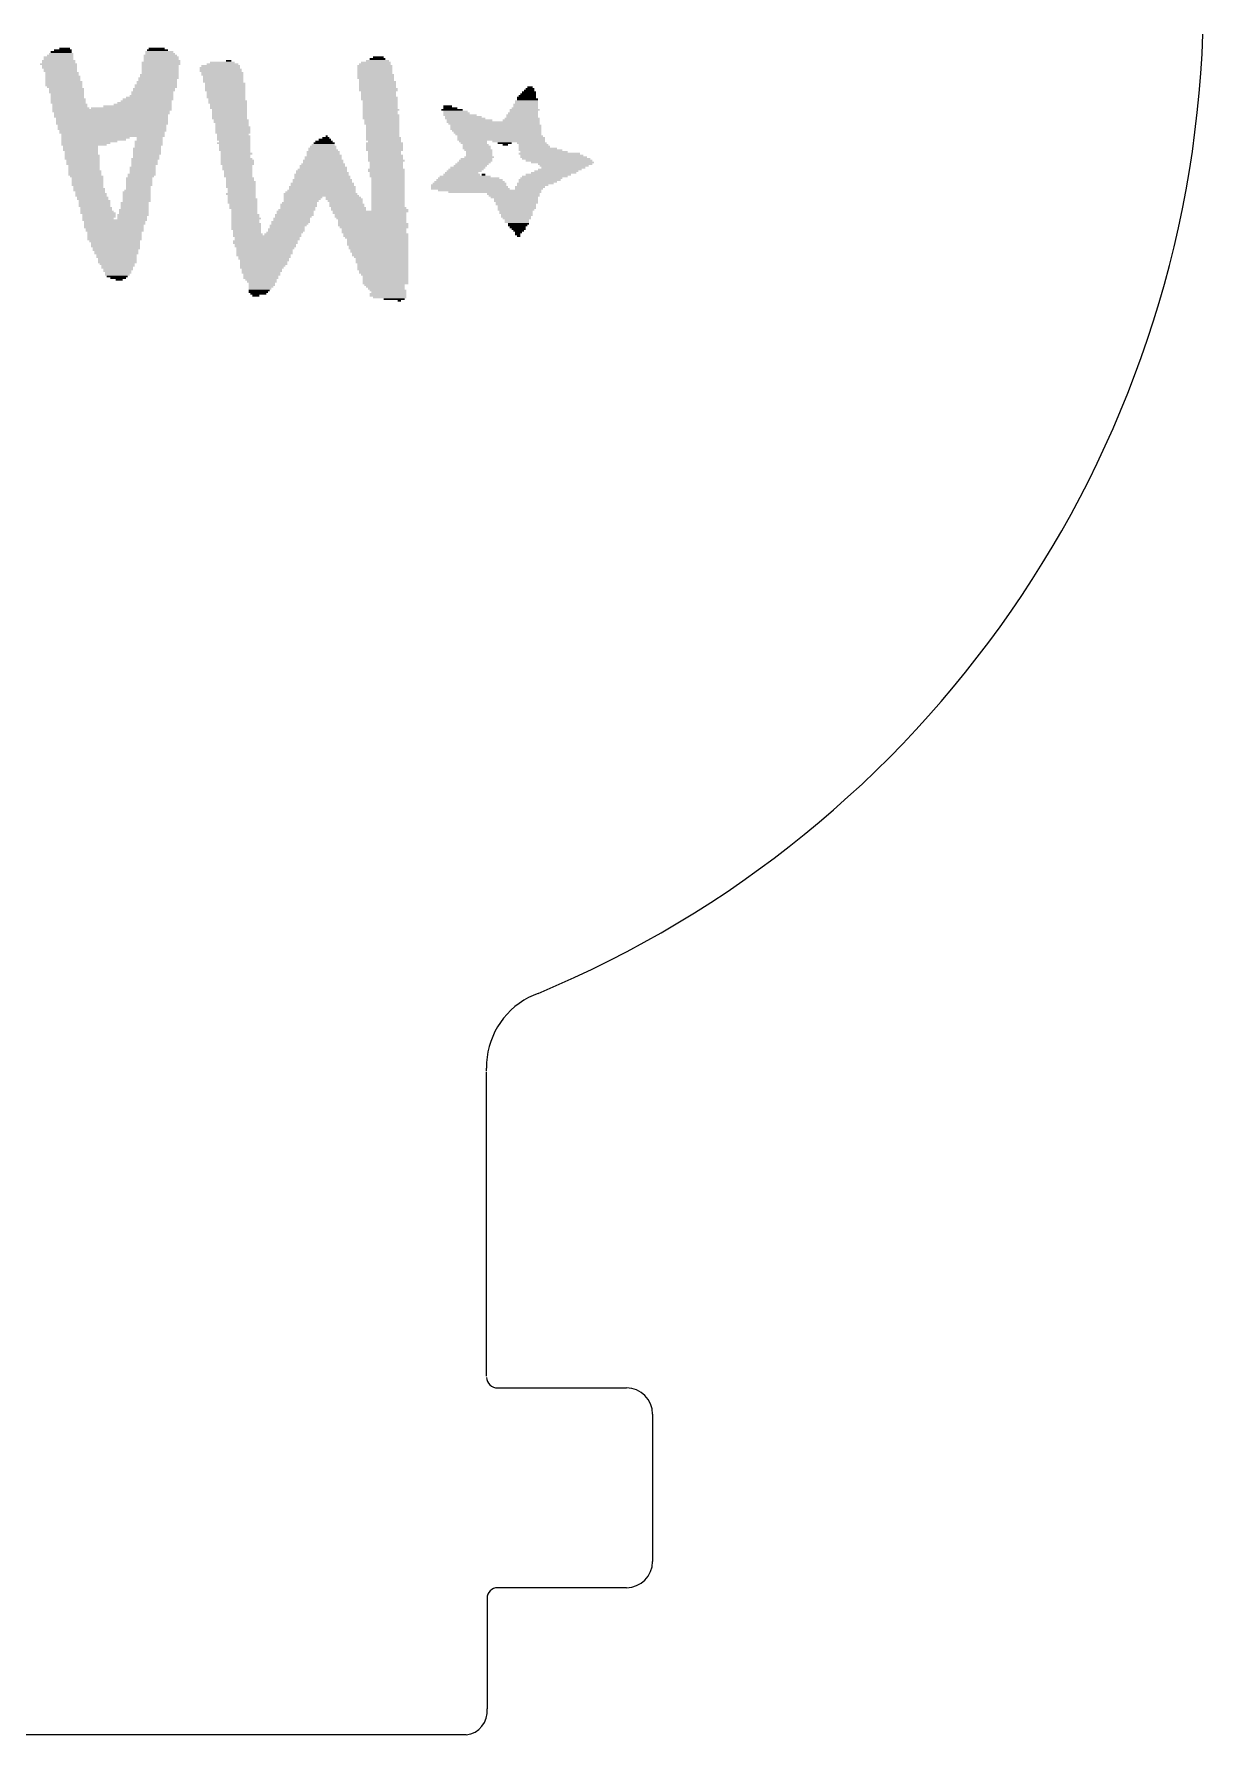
# Model space of a CAD drawing. Extents: x -26.8 to 26.8, y -41.5 to 38.1.
# Drawn here: x -1.48 to 26.76, y -41.53 to -0.45 of the extents above; entities that cross this region are included whole.
import ezdxf

# ---------------------------------------------------------------- set-up
doc = ezdxf.new("R2010")
doc.units = 0
doc.layers.add('21', color=7, linetype='CONTINUOUS')
doc.layers.add('22', color=40, linetype='CONTINUOUS')

# ---------------------------------------------------------------- blocks, each defined once
blk = doc.blocks.new('RECT')
blk.add_solid([(-0.5, -0.5), (0.5, -0.5), (-0.5, 0.5), (0.5, 0.5)])

msp = doc.modelspace()

# ---------------------------------------------------------------- linework, layer by layer
at = {"layer": '22'}
for p, q in [((9.4488, -25.5016), (9.4488, -25.4254)), ((9.4488, -32.8676), (9.4488, -25.527)), ((9.7156, -33.147), (12.827, -33.147)), ((13.462, -33.782), (13.462, -37.338)), ((12.827, -37.973), (9.7155, -37.973)), ((9.4615, -38.227), (9.4615, -40.894)), ((8.9535, -41.529), (-9.0805, -41.529))]:
    msp.add_line(p, q, dxfattribs=at)
for centre, radius, start, end in [((0.659, 0.4865), 26.1134, 292.5981, 357.9339), ((11.3313, -25.3951), 1.8828, 117.4027, 180.9217), ((11.734, -26.2714), 2.8464, 111.4439, 116.4811), ((9.7092, -32.8867), 0.2604, 181.3964, 271.4295), ((12.827, -33.782), 0.635, 0, 90), ((12.827, -37.338), 0.635, 270, 0), ((9.7155, -38.227), 0.254, 90, 180), ((8.89, -40.9575), 0.575, 276.3402, 6.3402)]:
    msp.add_arc(centre, radius, start, end, dxfattribs=at)

# ---------------------------------------------------------------- block references
at = {"layer": '21', "rotation": 180}
for p, xscale, yscale in [((-0.7409, -0.8043), 0.254, 0.0424), ((1.4816, -0.8043), 0.381, 0.0424), ((-0.889, -1.1853), 0.889, 0.0424), ((-0.889, -1.1007), 0.8042, 0.0424), ((-0.889, -1.143), 0.8042, 0.0422), ((-0.8678, -1.2277), 0.8466, 0.0424), ((-0.889, -1.016), 0.7198, 0.0422), ((-0.889, -1.0583), 0.7198, 0.0424), ((-0.8466, -0.9737), 0.635, 0.0424), ((-0.8255, -0.9313), 0.5928, 0.0424), ((-0.8255, -0.889), 0.508, 0.0422), ((-0.7832, -0.8467), 0.4234, 0.0424), ((1.5875, -1.143), 0.9312, 0.0422), ((1.5875, -1.1853), 0.9312, 0.0424), ((1.5664, -1.2277), 0.889, 0.0424), ((1.5663, -0.9737), 0.8044, 0.0424), ((1.5875, -1.016), 0.8468, 0.0422), ((1.5875, -1.0583), 0.8468, 0.0424), ((1.6086, -1.1007), 0.889, 0.0424), ((1.5452, -0.889), 0.6774, 0.0422), ((1.5663, -0.9313), 0.7196, 0.0424), ((1.5029, -0.8467), 0.508, 0.0424), ((3.0268, -1.2277), 0.9314, 0.0424), ((3.0691, -1.1853), 0.762, 0.0424), ((3.0692, -1.143), 0.5926, 0.0422), ((3.2174, -1.1007), 0.127, 0.0424), ((6.7522, -1.2277), 0.8466, 0.0424), ((6.7521, -1.1853), 0.762, 0.0424), ((6.7733, -1.143), 0.7196, 0.0422), ((6.8157, -1.1007), 0.5504, 0.0424), ((6.8156, -1.0583), 0.381, 0.0424), ((6.8369, -1.016), 0.254, 0.0422), ((-0.8678, -1.27), 0.8466, 0.0422), ((-0.8467, -1.3123), 0.8044, 0.0424), ((-0.8467, -1.3547), 0.8044, 0.0424), ((-0.8043, -1.397), 0.8044, 0.0422), ((-0.8043, -1.4393), 0.8044, 0.0424), ((-0.7832, -1.4817), 0.8466, 0.0424), ((-0.7832, -1.524), 0.8466, 0.0422), ((-0.7832, -1.5663), 0.8466, 0.0424), ((-0.762, -1.6087), 0.889, 0.0424), ((-0.762, -1.651), 0.889, 0.0422), ((1.4817, -1.6087), 0.9736, 0.0424), ((1.4817, -1.651), 0.9736, 0.0422), ((1.524, -1.524), 0.9738, 0.0422), ((1.5028, -1.5663), 0.9314, 0.0424), ((1.5452, -1.4393), 0.9314, 0.0424), ((1.5452, -1.4817), 0.9314, 0.0424), ((1.5664, -1.27), 0.889, 0.0422), ((1.5664, -1.3123), 0.889, 0.0424), ((1.5664, -1.3547), 0.889, 0.0424), ((1.5664, -1.397), 0.889, 0.0422), ((3.0057, -1.27), 0.9736, 0.0422), ((3.0269, -1.3123), 1.016, 0.0424), ((3.0269, -1.3547), 1.016, 0.0424), ((3.0691, -1.397), 1.016, 0.0422), ((3.0691, -1.4393), 1.016, 0.0424), ((3.0903, -1.4817), 0.9736, 0.0424), ((3.0903, -1.524), 0.9736, 0.0422), ((3.0903, -1.5663), 0.9736, 0.0424), ((3.0903, -1.6087), 0.9736, 0.0424), ((3.1327, -1.651), 0.9736, 0.0422), ((6.7522, -1.27), 0.8466, 0.0422), ((6.7522, -1.3123), 0.8466, 0.0424), ((6.7522, -1.3547), 0.8466, 0.0424), ((6.7522, -1.397), 0.8466, 0.0422), ((6.7734, -1.4393), 0.889, 0.0424), ((6.7734, -1.4817), 0.889, 0.0424), ((6.7734, -1.524), 0.889, 0.0422), ((6.7945, -1.5663), 0.8468, 0.0424), ((6.8156, -1.6087), 0.889, 0.0424), ((6.8156, -1.651), 0.889, 0.0422), ((-0.762, -1.6933), 0.889, 0.0424), ((-0.7408, -1.7357), 0.8466, 0.0424), ((-0.6985, -1.778), 0.8468, 0.0422), ((-0.6985, -1.8203), 0.8468, 0.0424), ((-0.6985, -1.8627), 0.8468, 0.0424), ((-0.6773, -1.905), 0.8044, 0.0422), ((-0.6773, -1.9473), 0.8044, 0.0424), ((-0.6773, -1.9897), 0.8044, 0.0424), ((-0.6562, -2.032), 0.8466, 0.0422), ((-0.6562, -2.0743), 0.8466, 0.0424), ((1.2277, -2.0743), 1.2276, 0.0424), ((1.27, -2.032), 1.2278, 0.0422), ((1.3124, -1.9897), 1.143, 0.0424), ((1.3547, -1.9473), 1.0584, 0.0424), ((1.3759, -1.8627), 1.016, 0.0424), ((1.3759, -1.905), 1.016, 0.0422), ((1.4181, -1.778), 1.016, 0.0422), ((1.4181, -1.8203), 1.016, 0.0424), ((1.4605, -1.6933), 1.016, 0.0424), ((1.4605, -1.7357), 1.016, 0.0424), ((3.1327, -1.6933), 0.9736, 0.0424), ((3.1327, -1.7357), 0.9736, 0.0424), ((3.1327, -1.778), 0.9736, 0.0422), ((3.1327, -1.8203), 0.9736, 0.0424), ((3.1538, -1.8627), 0.9314, 0.0424), ((3.1538, -1.905), 0.9314, 0.0422), ((3.1538, -1.9473), 0.9314, 0.0424), ((3.1538, -1.9897), 0.9314, 0.0424), ((3.175, -2.032), 0.889, 0.0422), ((3.1962, -2.0743), 0.9314, 0.0424), ((6.8156, -1.6933), 0.889, 0.0424), ((6.8156, -1.7357), 0.889, 0.0424), ((6.8368, -1.778), 0.9314, 0.0422), ((6.8368, -1.8203), 0.9314, 0.0424), ((6.8368, -1.8627), 0.8466, 0.0424), ((6.8368, -1.905), 0.8466, 0.0422), ((6.8368, -1.9473), 0.8466, 0.0424), ((6.858, -1.9897), 0.889, 0.0424), ((6.858, -2.032), 0.889, 0.0422), ((6.8792, -2.0743), 0.8466, 0.0424), ((10.414, -2.0743), 0.5502, 0.0424), ((10.414, -1.9897), 0.4658, 0.0424), ((10.4351, -2.032), 0.508, 0.0422), ((10.4352, -1.9473), 0.4234, 0.0424), ((10.4564, -1.905), 0.381, 0.0422), ((10.4775, -1.8627), 0.3388, 0.0424), ((10.4775, -1.8203), 0.254, 0.0424), ((10.4987, -1.778), 0.2116, 0.0422), ((10.4986, -1.7357), 0.127, 0.0424), ((-0.6562, -2.1167), 0.8466, 0.0424), ((-0.6138, -2.159), 0.8466, 0.0422), ((-0.6138, -2.2013), 0.8466, 0.0424), ((-0.5926, -2.2437), 0.889, 0.0424), ((0.4022, -2.286), 2.8786, 0.0422), ((0.381, -2.3283), 2.8362, 0.0424), ((0.4021, -2.3707), 2.794, 0.0424), ((0.381, -2.413), 2.7518, 0.0422), ((0.381, -2.4553), 2.7518, 0.0424), ((0.8678, -2.2437), 1.9474, 0.0424), ((1.016, -2.2013), 1.651, 0.0424), ((1.143, -2.159), 1.397, 0.0422), ((1.1853, -2.1167), 1.3124, 0.0424), ((3.1962, -2.1167), 0.9314, 0.0424), ((3.2174, -2.159), 0.889, 0.0422), ((3.2174, -2.2013), 0.889, 0.0424), ((3.2174, -2.2437), 0.889, 0.0424), ((3.2385, -2.286), 0.8468, 0.0422), ((3.2385, -2.3283), 0.8468, 0.0424), ((3.2385, -2.3707), 0.8468, 0.0424), ((3.2385, -2.413), 0.8468, 0.0422), ((3.2385, -2.4553), 0.8468, 0.0424), ((6.8792, -2.1167), 0.8466, 0.0424), ((6.8792, -2.159), 0.8466, 0.0422), ((6.8792, -2.2013), 0.8466, 0.0424), ((6.8792, -2.2437), 0.8466, 0.0424), ((6.9004, -2.286), 0.889, 0.0422), ((6.8792, -2.3283), 0.8466, 0.0424), ((6.8792, -2.3707), 0.8466, 0.0424), ((6.9004, -2.413), 0.889, 0.0422), ((6.9004, -2.4553), 0.889, 0.0424), ((8.6149, -2.286), 0.508, 0.0422), ((8.509, -2.2013), 0.2118, 0.0424), ((8.5725, -2.2437), 0.3388, 0.0424), ((8.6995, -2.3283), 0.5928, 0.0424), ((8.7206, -2.3707), 0.635, 0.0424), ((8.8053, -2.413), 0.8044, 0.0422), ((8.89, -2.4553), 0.889, 0.0424), ((10.3081, -2.413), 0.762, 0.0422), ((10.3081, -2.4553), 0.762, 0.0424), ((10.3293, -2.3707), 0.7196, 0.0424), ((10.3717, -2.286), 0.7196, 0.0422), ((10.3505, -2.3283), 0.6772, 0.0424), ((10.3716, -2.2437), 0.635, 0.0424), ((10.3928, -2.159), 0.5926, 0.0422), ((10.3928, -2.2013), 0.5926, 0.0424), ((10.414, -2.1167), 0.5502, 0.0424), ((0.4022, -2.4977), 2.7094, 0.0424), ((0.4022, -2.54), 2.7094, 0.0422), ((0.4022, -2.5823), 2.7094, 0.0424), ((0.4022, -2.6247), 2.7094, 0.0424), ((0.4022, -2.667), 2.6246, 0.0422), ((0.4022, -2.7093), 2.6246, 0.0424), ((0.4022, -2.7517), 2.6246, 0.0424), ((0.4233, -2.794), 2.5824, 0.0422), ((0.4021, -2.8363), 2.54, 0.0424), ((0.4233, -2.8787), 2.4976, 0.0424), ((3.2385, -2.4977), 0.8468, 0.0424), ((3.2808, -2.54), 0.8466, 0.0422), ((3.2808, -2.5823), 0.8466, 0.0424), ((3.302, -2.6247), 0.8042, 0.0424), ((3.302, -2.667), 0.8042, 0.0422), ((3.3232, -2.7093), 0.8466, 0.0424), ((3.3232, -2.7517), 0.8466, 0.0424), ((3.3232, -2.794), 0.8466, 0.0422), ((3.3232, -2.8363), 0.8466, 0.0424), ((3.3231, -2.8787), 0.762, 0.0424), ((6.9004, -2.4977), 0.889, 0.0424), ((6.9215, -2.54), 0.8468, 0.0422), ((6.9215, -2.5823), 0.8468, 0.0424), ((6.9215, -2.6247), 0.8468, 0.0424), ((6.9427, -2.667), 0.8044, 0.0422), ((6.9427, -2.7093), 0.8044, 0.0424), ((6.9427, -2.7517), 0.8044, 0.0424), ((6.9427, -2.794), 0.8044, 0.0422), ((6.9427, -2.8363), 0.8044, 0.0424), ((6.9427, -2.8787), 0.8044, 0.0424), ((8.9323, -2.4977), 0.9736, 0.0424), ((9.0382, -2.54), 1.1006, 0.0422), ((9.6097, -2.5823), 2.2436, 0.0424), ((9.6308, -2.6247), 2.2014, 0.0424), ((9.6732, -2.667), 2.2014, 0.0422), ((9.6732, -2.7093), 2.2014, 0.0424), ((9.6732, -2.7517), 2.2014, 0.0424), ((9.6944, -2.794), 2.159, 0.0422), ((9.7155, -2.8363), 2.1168, 0.0424), ((9.7367, -2.8787), 2.0744, 0.0424), ((10.287, -2.54), 0.889, 0.0422), ((10.3082, -2.4977), 0.8466, 0.0424), ((0.4233, -2.921), 2.4976, 0.0422), ((0, -2.9633), 1.651, 0.0424), ((-0.0423, -3.0057), 1.5664, 0.0424), ((-0.1482, -3.048), 1.3546, 0.0422), ((-0.2328, -3.0903), 1.1854, 0.0424), ((-0.2752, -3.1327), 1.1006, 0.0424), ((-0.3598, -3.175), 0.8466, 0.0422), ((-0.3598, -3.2173), 0.8466, 0.0424), ((-0.3598, -3.2597), 0.8466, 0.0424), ((-0.3387, -3.302), 0.8044, 0.0422), ((1.2488, -3.2173), 0.6774, 0.0424), ((1.2488, -3.2597), 0.6774, 0.0424), ((1.2488, -3.302), 0.6774, 0.0422), ((1.2912, -3.048), 0.6774, 0.0422), ((1.2912, -3.0903), 0.6774, 0.0424), ((1.2912, -3.1327), 0.6774, 0.0424), ((1.27, -3.175), 0.635, 0.0422), ((1.3124, -2.9633), 0.635, 0.0424), ((1.3124, -3.0057), 0.635, 0.0424), ((3.3443, -2.921), 0.8044, 0.0422), ((3.3443, -2.9633), 0.8044, 0.0424), ((3.3443, -3.0057), 0.8044, 0.0424), ((3.3443, -3.0903), 0.8044, 0.0424), ((3.3655, -3.048), 0.762, 0.0422), ((3.3655, -3.1327), 0.762, 0.0424), ((3.3655, -3.175), 0.762, 0.0422), ((3.3655, -3.2173), 0.762, 0.0424), ((3.3655, -3.2597), 0.762, 0.0424), ((3.3867, -3.302), 0.7196, 0.0422), ((5.5033, -3.302), 0.8044, 0.0422), ((5.4822, -3.2173), 0.6774, 0.0424), ((5.5033, -3.2597), 0.7196, 0.0424), ((5.5034, -3.175), 0.635, 0.0422), ((5.5033, -3.1327), 0.5504, 0.0424), ((5.5245, -3.0903), 0.508, 0.0424), ((5.5245, -3.048), 0.4232, 0.0422), ((5.5457, -3.0057), 0.2964, 0.0424), ((5.5668, -2.9633), 0.1694, 0.0424), ((5.588, -2.921), 0.0422, 0.0422), ((6.9427, -2.921), 0.8044, 0.0422), ((6.9638, -2.9633), 0.8466, 0.0424), ((6.9638, -3.0057), 0.8466, 0.0424), ((6.985, -3.0903), 0.889, 0.0424), ((6.985, -3.1327), 0.889, 0.0424), ((6.985, -3.175), 0.889, 0.0422), ((6.985, -3.2173), 0.889, 0.0424), ((6.985, -3.2597), 0.889, 0.0424), ((6.985, -3.048), 0.8042, 0.0422), ((6.985, -3.302), 0.8042, 0.0422), ((9.779, -2.921), 2.0742, 0.0422), ((9.8002, -2.9633), 2.1166, 0.0424), ((9.8002, -3.0057), 2.1166, 0.0424), ((9.1228, -3.048), 0.6774, 0.0422), ((9.144, -3.0903), 0.635, 0.0424), ((9.1864, -3.1327), 0.635, 0.0424), ((9.2075, -3.175), 0.6772, 0.0422), ((9.2075, -3.2173), 0.6772, 0.0424), ((9.2498, -3.2597), 0.6774, 0.0424), ((9.271, -3.302), 0.635, 0.0422), ((10.2235, -3.048), 1.27, 0.0422), ((9.8848, -3.0903), 0.3386, 0.0424), ((9.906, -3.1327), 0.127, 0.0424), ((10.541, -3.0903), 0.7198, 0.0424), ((10.5833, -3.1327), 0.7196, 0.0424), ((10.6045, -3.175), 0.762, 0.0422), ((10.6892, -3.2173), 0.9314, 0.0424), ((10.7527, -3.2597), 1.0584, 0.0424), ((10.8374, -3.302), 1.143, 0.0422), ((-0.3387, -3.3443), 0.8044, 0.0424), ((-0.3175, -3.3867), 0.8468, 0.0424), ((-0.3175, -3.429), 0.8468, 0.0422), ((-0.3175, -3.4713), 0.8468, 0.0424), ((-0.2963, -3.5137), 0.8044, 0.0424), ((-0.2963, -3.556), 0.8044, 0.0422), ((-0.2963, -3.5983), 0.8044, 0.0424), ((-0.2751, -3.6407), 0.762, 0.0424), ((-0.2751, -3.683), 0.762, 0.0422), ((1.143, -3.683), 0.635, 0.0422), ((1.2065, -3.4713), 0.6772, 0.0424), ((1.1854, -3.5137), 0.635, 0.0424), ((1.1854, -3.556), 0.635, 0.0422), ((1.1854, -3.5983), 0.635, 0.0424), ((1.1642, -3.6407), 0.5926, 0.0424), ((1.2488, -3.3443), 0.6774, 0.0424), ((1.2276, -3.3867), 0.635, 0.0424), ((1.2276, -3.429), 0.635, 0.0422), ((3.4079, -3.3443), 0.762, 0.0424), ((3.3867, -3.3867), 0.7196, 0.0424), ((3.3867, -3.429), 0.7196, 0.0422), ((3.4079, -3.4713), 0.762, 0.0424), ((3.429, -3.5137), 0.8042, 0.0424), ((3.429, -3.556), 0.8042, 0.0422), ((3.429, -3.5983), 0.8042, 0.0424), ((3.429, -3.6407), 0.7198, 0.0424), ((3.429, -3.683), 0.7198, 0.0422), ((5.4822, -3.6407), 1.1006, 0.0424), ((5.5034, -3.683), 1.143, 0.0422), ((5.5033, -3.5983), 1.0584, 0.0424), ((5.5033, -3.5137), 0.9736, 0.0424), ((5.5033, -3.556), 0.9736, 0.0422), ((5.5034, -3.429), 0.889, 0.0422), ((5.5034, -3.4713), 0.889, 0.0424), ((5.5033, -3.3443), 0.8044, 0.0424), ((5.5245, -3.3867), 0.8468, 0.0424), ((6.985, -3.3443), 0.8042, 0.0424), ((7.0062, -3.3867), 0.8466, 0.0424), ((7.0062, -3.429), 0.8466, 0.0422), ((7.0062, -3.4713), 0.8466, 0.0424), ((7.0274, -3.5137), 0.889, 0.0424), ((7.0273, -3.556), 0.8044, 0.0422), ((7.0273, -3.5983), 0.8044, 0.0424), ((7.0273, -3.6407), 0.8044, 0.0424), ((7.0273, -3.683), 0.8044, 0.0422), ((8.9958, -3.683), 0.8466, 0.0422), ((9.0593, -3.6407), 0.8044, 0.0424), ((9.1017, -3.5983), 0.8044, 0.0424), ((9.144, -3.556), 0.8042, 0.0422), ((9.1863, -3.5137), 0.8044, 0.0424), ((9.2075, -3.4713), 0.762, 0.0424), ((9.271, -3.429), 0.7198, 0.0422), ((9.271, -3.3443), 0.635, 0.0424), ((9.271, -3.3867), 0.635, 0.0424), ((10.9643, -3.3443), 1.4816, 0.0424), ((11.0279, -3.3867), 1.524, 0.0424), ((11.0702, -3.429), 1.6086, 0.0422), ((11.1336, -3.4713), 1.651, 0.0424), ((11.1972, -3.5137), 1.6086, 0.0424), ((11.2819, -3.556), 1.524, 0.0422), ((11.3453, -3.5983), 1.3124, 0.0424), ((11.3242, -3.6407), 1.1854, 0.0424), ((11.303, -3.683), 1.0582, 0.0422), ((-0.2751, -3.7253), 0.762, 0.0424), ((-0.254, -3.7677), 0.8042, 0.0424), ((-0.254, -3.81), 0.8042, 0.0422), ((-0.254, -3.8523), 0.8042, 0.0424), ((-0.2117, -3.8947), 0.8044, 0.0424), ((-0.1905, -3.937), 0.762, 0.0422), ((-0.1905, -3.9793), 0.762, 0.0424), ((-0.1905, -4.0217), 0.762, 0.0424), ((-0.1905, -4.064), 0.762, 0.0422), ((-0.1905, -4.1063), 0.762, 0.0424), ((1.0584, -3.937), 0.635, 0.0422), ((1.0584, -3.9793), 0.635, 0.0424), ((1.0584, -4.0217), 0.635, 0.0424), ((1.0584, -4.064), 0.635, 0.0422), ((1.0584, -4.1063), 0.635, 0.0424), ((1.1218, -3.8523), 0.6774, 0.0424), ((1.1006, -3.8947), 0.635, 0.0424), ((1.143, -3.7253), 0.635, 0.0424), ((1.143, -3.7677), 0.635, 0.0424), ((1.143, -3.81), 0.635, 0.0422), ((3.429, -3.7253), 0.7198, 0.0424), ((3.4502, -3.7677), 0.6774, 0.0424), ((3.4502, -3.81), 0.6774, 0.0422), ((3.4502, -3.8523), 0.6774, 0.0424), ((3.4502, -3.8947), 0.6774, 0.0424), ((3.4925, -3.937), 0.6772, 0.0422), ((3.4925, -3.9793), 0.6772, 0.0424), ((3.5137, -4.0217), 0.7196, 0.0424), ((3.5137, -4.064), 0.7196, 0.0422), ((3.5137, -4.1063), 0.7196, 0.0424), ((5.4821, -4.064), 1.524, 0.0422), ((5.4821, -4.1063), 1.524, 0.0424), ((5.4822, -3.9793), 1.4394, 0.0424), ((5.4822, -4.0217), 1.4394, 0.0424), ((5.461, -3.8523), 1.3122, 0.0424), ((5.4822, -3.8947), 1.3546, 0.0424), ((5.4822, -3.937), 1.3546, 0.0422), ((5.461, -3.7677), 1.2278, 0.0424), ((5.4821, -3.81), 1.27, 0.0422), ((5.4822, -3.7253), 1.1854, 0.0424), ((7.0274, -3.7253), 0.889, 0.0424), ((7.0274, -3.7677), 0.889, 0.0424), ((7.0485, -3.81), 0.8468, 0.0422), ((7.0485, -3.8523), 0.8468, 0.0424), ((7.0485, -3.8947), 0.8468, 0.0424), ((7.0697, -3.937), 0.8044, 0.0422), ((7.0697, -3.9793), 0.8044, 0.0424), ((7.0697, -4.0217), 0.8044, 0.0424), ((7.0697, -4.064), 0.8044, 0.0422), ((7.0697, -4.1063), 0.8044, 0.0424), ((9.017, -4.1063), 1.8202, 0.0424), ((9.0381, -4.064), 1.778, 0.0422), ((9.0382, -4.0217), 1.6934, 0.0424), ((9.0382, -3.9793), 1.6086, 0.0424), ((9.017, -3.937), 1.4818, 0.0422), ((8.9323, -3.8947), 1.2276, 0.0424), ((8.8476, -3.8523), 0.889, 0.0424), ((8.8477, -3.81), 0.8044, 0.0422), ((8.9112, -3.7677), 0.8466, 0.0424), ((8.9535, -3.7253), 0.8468, 0.0424), ((9.3768, -3.8523), 0.0846, 0.0424), ((10.6256, -4.064), 0.889, 0.0422), ((10.5621, -4.1063), 0.762, 0.0424), ((10.7315, -3.9793), 1.016, 0.0424), ((10.6892, -4.0217), 0.9314, 0.0424), ((10.7739, -3.937), 1.016, 0.0422), ((10.8585, -3.8947), 1.1008, 0.0424), ((10.9432, -3.8523), 1.1006, 0.0424), ((11.0702, -3.81), 1.1006, 0.0422), ((11.1337, -3.7677), 1.0584, 0.0424), ((11.2183, -3.7253), 1.0584, 0.0424), ((-0.1693, -4.1487), 0.7196, 0.0424), ((-0.1481, -4.191), 0.762, 0.0422), ((-0.1481, -4.2333), 0.762, 0.0424), ((-0.127, -4.2757), 0.7198, 0.0424), ((-0.1059, -4.318), 0.762, 0.0422), ((-0.1059, -4.3603), 0.762, 0.0424), ((-0.0635, -4.4027), 0.762, 0.0424), ((-0.0635, -4.445), 0.762, 0.0422), ((-0.0211, -4.4873), 0.762, 0.0424), ((-0.0211, -4.5297), 0.762, 0.0424), ((0.9525, -4.5297), 0.6772, 0.0424), ((0.9948, -4.2757), 0.6774, 0.0424), ((0.9948, -4.318), 0.6774, 0.0422), ((0.9948, -4.3603), 0.6774, 0.0424), ((0.9948, -4.4027), 0.6774, 0.0424), ((0.9948, -4.445), 0.6774, 0.0422), ((0.9948, -4.4873), 0.6774, 0.0424), ((1.016, -4.2333), 0.635, 0.0424), ((1.0372, -4.1487), 0.5926, 0.0424), ((1.0372, -4.191), 0.5926, 0.0422), ((3.5137, -4.1487), 0.7196, 0.0424), ((3.5137, -4.318), 0.7196, 0.0422), ((3.5348, -4.191), 0.6774, 0.0422), ((3.5348, -4.2333), 0.6774, 0.0424), ((3.5348, -4.2757), 0.6774, 0.0424), ((3.5348, -4.3603), 0.6774, 0.0424), ((3.5348, -4.4027), 0.6774, 0.0424), ((3.556, -4.445), 0.7198, 0.0422), ((3.556, -4.4873), 0.7198, 0.0424), ((3.556, -4.5297), 0.7198, 0.0424), ((4.9318, -4.5297), 0.8466, 0.0424), ((5.4399, -4.318), 1.778, 0.0422), ((5.461, -4.3603), 1.8202, 0.0424), ((5.0165, -4.4027), 0.9312, 0.0424), ((4.9954, -4.445), 0.889, 0.0422), ((4.9742, -4.4873), 0.8466, 0.0424), ((5.4398, -4.2757), 1.6934, 0.0424), ((5.461, -4.2333), 1.651, 0.0424), ((5.4822, -4.1487), 1.6086, 0.0424), ((5.4822, -4.191), 1.6086, 0.0422), ((5.9902, -4.4027), 0.8466, 0.0424), ((6.0114, -4.445), 0.889, 0.0422), ((6.0325, -4.4873), 0.8468, 0.0424), ((6.0537, -4.5297), 0.8044, 0.0424), ((7.0697, -4.1487), 0.8044, 0.0424), ((7.0697, -4.191), 0.8044, 0.0422), ((7.0697, -4.2333), 0.8044, 0.0424), ((7.0697, -4.2757), 0.8044, 0.0424), ((7.0697, -4.318), 0.8044, 0.0422), ((7.0697, -4.3603), 0.8044, 0.0424), ((7.0697, -4.4027), 0.8044, 0.0424), ((7.0697, -4.445), 0.8044, 0.0422), ((7.0697, -4.4873), 0.8044, 0.0424), ((7.0697, -4.5297), 0.8044, 0.0424), ((9.0382, -4.1487), 1.8626, 0.0424), ((9.0594, -4.191), 1.905, 0.0422), ((9.525, -4.2333), 2.4978, 0.0424), ((9.652, -4.2757), 2.2438, 0.0424), ((10.0965, -4.318), 1.27, 0.0422), ((10.1177, -4.3603), 1.2276, 0.0424), ((10.1176, -4.4027), 1.143, 0.0424), ((10.16, -4.445), 1.0582, 0.0422), ((10.16, -4.4873), 1.0582, 0.0424), ((10.1811, -4.5297), 1.016, 0.0424), ((10.4987, -4.1487), 0.7196, 0.0424), ((10.4775, -4.191), 0.6772, 0.0422), ((-0.0211, -4.572), 0.762, 0.0422), ((-0.0211, -4.6143), 0.762, 0.0424), ((0.0211, -4.6567), 0.762, 0.0424), ((0.0211, -4.699), 0.762, 0.0422), ((0.0423, -4.7413), 0.8044, 0.0424), ((0.0635, -4.7837), 0.8468, 0.0424), ((0.0847, -4.826), 0.8044, 0.0422), ((0.0847, -4.8683), 0.8044, 0.0424), ((0.0635, -4.9107), 0.762, 0.0424), ((0.9101, -4.826), 0.762, 0.0422), ((0.889, -4.8683), 0.7198, 0.0424), ((0.889, -4.9107), 0.7198, 0.0424), ((0.9313, -4.699), 0.7196, 0.0422), ((0.9313, -4.7413), 0.7196, 0.0424), ((0.9313, -4.7837), 0.7196, 0.0424), ((0.9525, -4.572), 0.6772, 0.0422), ((0.9525, -4.6143), 0.6772, 0.0424), ((0.9525, -4.6567), 0.6772, 0.0424), ((3.5772, -4.572), 0.6774, 0.0422), ((3.5772, -4.6143), 0.6774, 0.0424), ((3.5772, -4.6567), 0.6774, 0.0424), ((3.5984, -4.699), 0.635, 0.0422), ((3.5984, -4.7413), 0.635, 0.0424), ((3.5984, -4.7837), 0.635, 0.0424), ((3.6195, -4.826), 0.6772, 0.0422), ((3.6195, -4.8683), 0.6772, 0.0424), ((3.6407, -4.9107), 0.7196, 0.0424), ((4.7414, -4.9107), 0.889, 0.0424), ((4.8048, -4.826), 0.9314, 0.0422), ((4.7836, -4.8683), 0.889, 0.0424), ((4.826, -4.7413), 0.889, 0.0424), ((4.826, -4.7837), 0.889, 0.0424), ((4.8684, -4.699), 0.889, 0.0422), ((4.9106, -4.572), 0.889, 0.0422), ((4.9106, -4.6143), 0.889, 0.0424), ((4.8895, -4.6567), 0.8468, 0.0424), ((6.0748, -4.572), 0.8466, 0.0422), ((6.0748, -4.6143), 0.8466, 0.0424), ((6.1172, -4.6567), 0.8466, 0.0424), ((6.1172, -4.699), 0.8466, 0.0422), ((6.6463, -4.7413), 1.8204, 0.0424), ((6.6251, -4.7837), 1.778, 0.0424), ((6.6463, -4.826), 1.7356, 0.0422), ((6.6463, -4.8683), 1.7356, 0.0424), ((6.6675, -4.9107), 1.6932, 0.0424), ((7.0697, -4.572), 0.8044, 0.0422), ((7.0697, -4.6143), 0.8044, 0.0424), ((7.0908, -4.6567), 0.8466, 0.0424), ((7.112, -4.699), 0.889, 0.0422), ((10.16, -4.572), 0.9738, 0.0422), ((10.1812, -4.6143), 0.9314, 0.0424), ((10.1812, -4.6567), 0.9314, 0.0424), ((10.16, -4.699), 0.889, 0.0422), ((10.16, -4.7413), 0.8042, 0.0424), ((10.16, -4.7837), 0.8042, 0.0424), ((10.1811, -4.826), 0.762, 0.0422), ((10.16, -4.8683), 0.7198, 0.0424), ((10.1812, -4.9107), 0.6774, 0.0424), ((0.4657, -4.953), 1.5664, 0.0422), ((0.4657, -4.9953), 1.4816, 0.0424), ((0.4657, -5.0377), 1.4816, 0.0424), ((0.4445, -5.08), 1.4392, 0.0422), ((0.4445, -5.1223), 1.4392, 0.0424), ((0.4656, -5.1647), 1.397, 0.0424), ((0.4656, -5.207), 1.397, 0.0422), ((0.4657, -5.2493), 1.3124, 0.0424), ((0.4657, -5.2917), 1.3124, 0.0424), ((0.4657, -5.334), 1.3124, 0.0422), ((3.6195, -4.953), 0.6772, 0.0422), ((3.6195, -4.9953), 0.6772, 0.0424), ((3.6407, -5.0377), 0.7196, 0.0424), ((3.6407, -5.08), 0.7196, 0.0422), ((3.6407, -5.1223), 0.7196, 0.0424), ((3.6407, -5.1647), 0.7196, 0.0424), ((3.6618, -5.207), 0.6774, 0.0422), ((3.6618, -5.2493), 0.6774, 0.0424), ((3.683, -5.2917), 0.7198, 0.0424), ((4.1486, -5.334), 1.651, 0.0422), ((4.5296, -5.2917), 0.889, 0.0424), ((4.572, -5.2493), 0.889, 0.0424), ((4.6144, -5.1647), 0.889, 0.0424), ((4.6144, -5.207), 0.889, 0.0422), ((4.6566, -5.08), 0.889, 0.0422), ((4.6355, -5.1223), 0.8468, 0.0424), ((4.7202, -4.9953), 0.9314, 0.0424), ((4.699, -5.0377), 0.889, 0.0424), ((4.7414, -4.953), 0.889, 0.0422), ((6.6886, -4.953), 1.651, 0.0422), ((6.6886, -4.9953), 1.651, 0.0424), ((6.7098, -5.0377), 1.6934, 0.0424), ((6.7098, -5.08), 1.6934, 0.0422), ((6.731, -5.1223), 1.651, 0.0424), ((6.731, -5.1647), 1.5662, 0.0424), ((6.731, -5.207), 1.5662, 0.0422), ((6.731, -5.2493), 1.5662, 0.0424), ((6.7733, -5.2917), 1.5664, 0.0424), ((6.7733, -5.334), 1.5664, 0.0422), ((10.1812, -4.953), 0.5926, 0.0422), ((10.1812, -4.9953), 0.5926, 0.0424), ((10.2235, -5.0377), 0.508, 0.0424), ((10.2023, -5.08), 0.4656, 0.0422), ((10.2024, -5.1223), 0.381, 0.0424), ((10.2235, -5.1647), 0.3388, 0.0424), ((10.2235, -5.207), 0.254, 0.0422), ((10.2235, -5.2493), 0.1692, 0.0424), ((10.2024, -5.2917), 0.127, 0.0424), ((10.2235, -5.334), 0.0848, 0.0422), ((0.4657, -5.3763), 1.3124, 0.0424), ((0.4657, -5.4187), 1.3124, 0.0424), ((0.4657, -5.461), 1.2276, 0.0422), ((0.4868, -5.5033), 1.1854, 0.0424), ((0.4868, -5.5457), 1.1854, 0.0424), ((0.4868, -5.588), 1.1854, 0.0422), ((0.508, -5.6303), 1.143, 0.0424), ((0.4868, -5.6727), 1.1006, 0.0424), ((0.508, -5.715), 1.0582, 0.0422), ((0.508, -5.7573), 1.0582, 0.0424), ((4.1063, -5.461), 1.5664, 0.0422), ((4.1063, -5.5033), 1.5664, 0.0424), ((4.1487, -5.3763), 1.5664, 0.0424), ((4.1487, -5.4187), 1.5664, 0.0424), ((4.1063, -5.5457), 1.4816, 0.0424), ((4.1063, -5.588), 1.4816, 0.0422), ((4.1064, -5.6303), 1.397, 0.0424), ((4.0852, -5.6727), 1.3546, 0.0424), ((4.0852, -5.715), 1.3546, 0.0422), ((4.0852, -5.7573), 1.3546, 0.0424), ((6.7945, -5.3763), 1.524, 0.0424), ((6.8157, -5.4187), 1.4816, 0.0424), ((6.8157, -5.461), 1.4816, 0.0422), ((6.8157, -5.5033), 1.4816, 0.0424), ((6.8157, -5.5457), 1.4816, 0.0424), ((6.8368, -5.588), 1.4394, 0.0422), ((6.8368, -5.6303), 1.4394, 0.0424), ((6.858, -5.6727), 1.397, 0.0424), ((6.858, -5.715), 1.397, 0.0422), ((6.8792, -5.7573), 1.3546, 0.0424), ((0.508, -5.7997), 0.9738, 0.0424), ((0.508, -5.842), 0.9738, 0.0422), ((0.5292, -5.8843), 0.9314, 0.0424), ((0.5292, -5.9267), 0.9314, 0.0424), ((0.5292, -5.969), 0.9314, 0.0422), ((0.5292, -6.0113), 0.8466, 0.0424), ((0.5503, -6.0537), 0.8044, 0.0424), ((0.5291, -6.096), 0.762, 0.0422), ((0.5503, -6.1383), 0.7196, 0.0424), ((0.5292, -6.1807), 0.6774, 0.0424), ((4.064, -5.7997), 1.3122, 0.0424), ((4.0851, -5.842), 1.27, 0.0422), ((4.064, -5.8843), 1.2278, 0.0424), ((4.0852, -5.9267), 1.1854, 0.0424), ((4.064, -5.969), 1.143, 0.0422), ((4.064, -6.0113), 1.143, 0.0424), ((4.0428, -6.0537), 1.1006, 0.0424), ((4.0217, -6.096), 1.0584, 0.0422), ((4.0217, -6.1383), 0.9736, 0.0424), ((4.0217, -6.1807), 0.9736, 0.0424), ((6.8792, -5.7997), 1.3546, 0.0424), ((6.9003, -5.842), 1.3124, 0.0422), ((6.9215, -5.8843), 1.27, 0.0424), ((6.9215, -5.9267), 1.27, 0.0424), ((6.9215, -5.969), 1.27, 0.0422), ((6.9427, -6.0113), 1.2276, 0.0424), ((6.9427, -6.0537), 1.2276, 0.0424), ((6.9427, -6.096), 1.2276, 0.0422), ((6.9427, -6.1383), 1.2276, 0.0424), ((6.9638, -6.1807), 1.1854, 0.0424), ((0.5504, -6.223), 0.635, 0.0422), ((0.5292, -6.2653), 0.5926, 0.0424), ((0.5291, -6.3077), 0.508, 0.0424), ((0.5504, -6.35), 0.381, 0.0422), ((0.5715, -6.3923), 0.1692, 0.0424), ((4.0005, -6.223), 0.9312, 0.0422), ((4.0216, -6.2653), 0.889, 0.0424), ((4.0005, -6.3077), 0.8468, 0.0424), ((4.0005, -6.35), 0.8468, 0.0422), ((4.0005, -6.3923), 0.762, 0.0424), ((4.0217, -6.4347), 0.7196, 0.0424), ((4.0216, -6.477), 0.635, 0.0422), ((4.0216, -6.5193), 0.635, 0.0424), ((4.0005, -6.5617), 0.5928, 0.0424), ((6.9638, -6.223), 1.1854, 0.0422), ((6.985, -6.2653), 1.143, 0.0424), ((7.0062, -6.3077), 1.1006, 0.0424), ((7.0062, -6.35), 1.1006, 0.0422), ((7.0062, -6.3923), 1.1006, 0.0424), ((7.0062, -6.4347), 1.1006, 0.0424), ((7.0062, -6.477), 1.1006, 0.0422), ((6.985, -6.5193), 0.9738, 0.0424), ((7.0062, -6.5617), 0.9314, 0.0424), ((3.9793, -6.604), 0.5504, 0.0422), ((3.9581, -6.6463), 0.508, 0.0424), ((3.937, -6.6887), 0.4658, 0.0424), ((3.937, -6.731), 0.381, 0.0422), ((3.8735, -6.7733), 0.1692, 0.0424), ((7.0274, -6.604), 0.889, 0.0422), ((7.0696, -6.6463), 0.889, 0.0424), ((7.0696, -6.731), 0.889, 0.0422), ((7.0696, -6.7733), 0.889, 0.0424), ((7.0908, -6.6887), 0.8466, 0.0424), ((7.112, -6.8157), 0.8042, 0.0424), ((7.2179, -6.858), 0.508, 0.0422), ((7.3448, -6.9003), 0.0846, 0.0424)]:
    msp.add_blockref('RECT', p, dxfattribs=dict(at, xscale=xscale, yscale=yscale))

doc.saveas('drawing.dxf')
